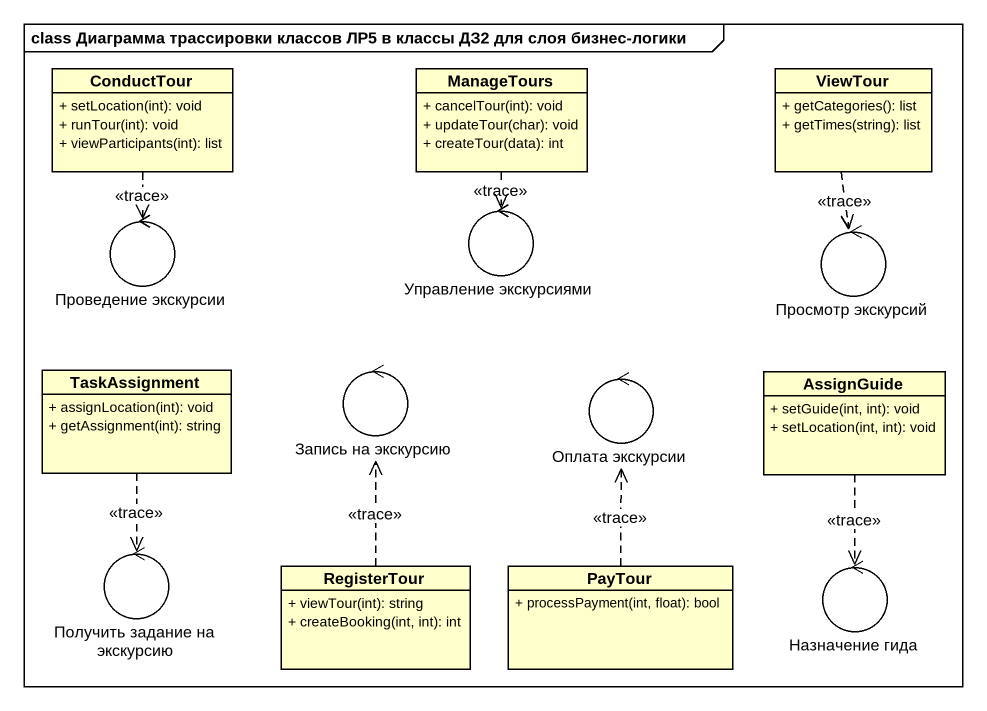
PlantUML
@startuml
mainframe class Диаграмма трассировки классов ЛР5 в классы ДЗ2 для слоя бизнес-логики
allowmixing
hide circle
hide empty members
skinparam classAttributeIconSize 0
class ConductTour {
  + setLocation(int): void
  + runTour(int): void
  + viewParticipants(int): list
}
class ManageTours {
  + cancelTour(int): void
  + updateTour(char): void
  + createTour(data): int
}
class ViewTour {
  + getCategories(): list
  + getTimes(string): list
}
control "Проведение экскурсии" as Проведение_экскурсии
control "Управление экскурсиями" as Управление_экскурсиями
control "Просмотр экскурсий" as Просмотр_экскурсий
class TaskAssignment {
  + assignLocation(int): void
  + getAssignment(int): string
}
control "Запись на экскурсию" as Запись_на_экскурсию
control "Оплата экскурсии" as Оплата_экскурсии
class AssignGuide {
  + setGuide(int, int): void
  + setLocation(int, int): void
}
control "Получить задание на экскурсию" as Получить_задание_на
class RegisterTour {
  + viewTour(int): string
  + createBooking(int, int): int
}
class PayTour {
  + processPayment(int, float): bool
}
control "Назначение гида" as Назначение_гида
ConductTour ..> Проведение_экскурсии : <<trace>>
ManageTours ..> Управление_экскурсиями : <<trace>>
ViewTour ..> Просмотр_экскурсий : <<trace>>
TaskAssignment ..> Получить_задание_на : <<trace>>
AssignGuide ..> Назначение_гида : <<trace>>
RegisterTour .up.> Запись_на_экскурсию : <<trace>>
PayTour .up.> Оплата_экскурсии : <<trace>>
@enduml
